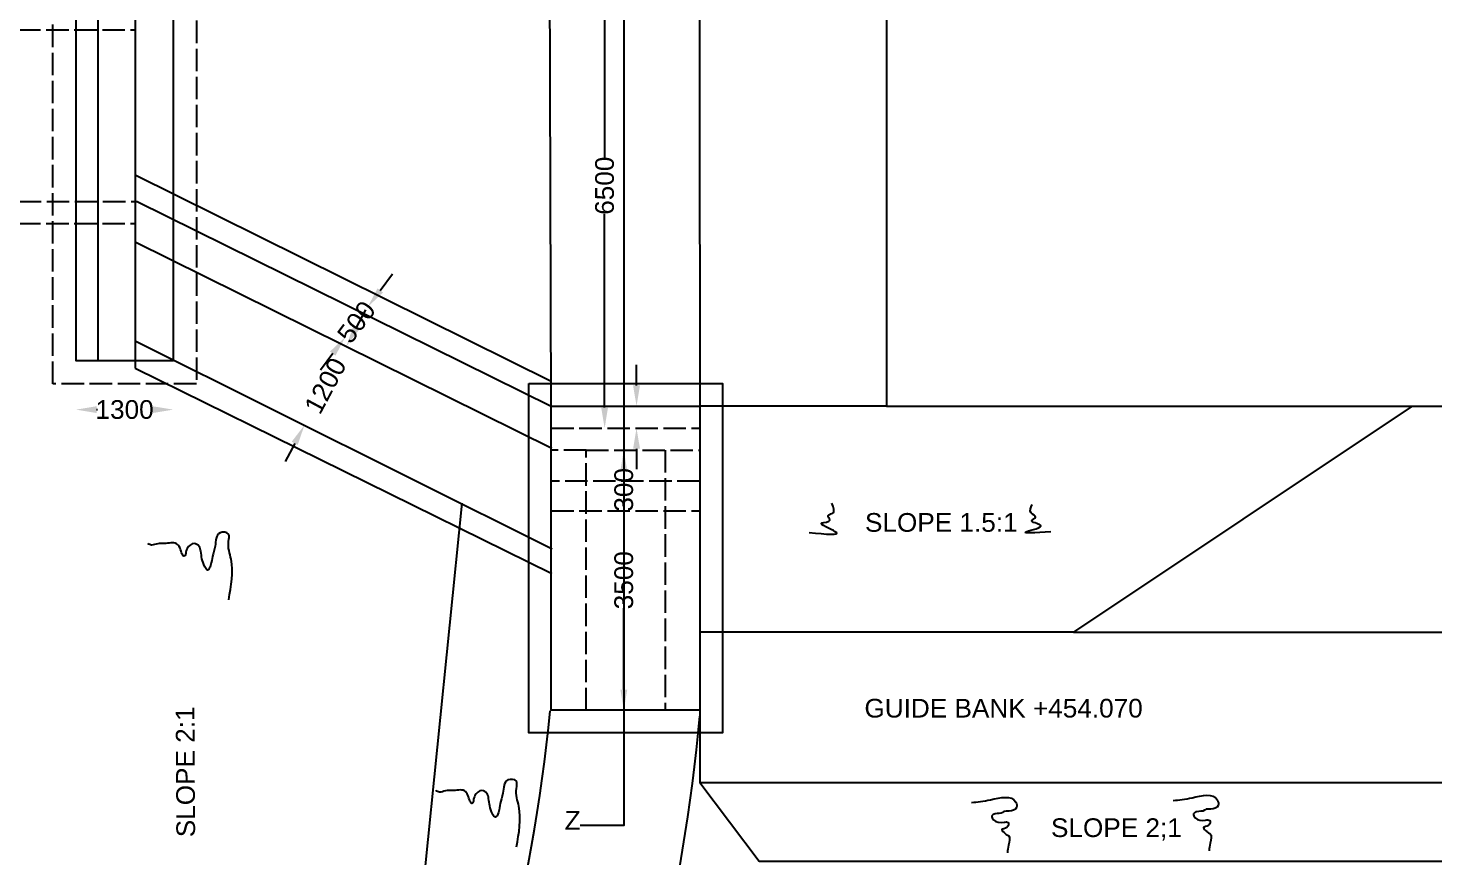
# Model space of a CAD drawing. Header units: millimetres. Extents: x 2030163 to 2138492, y 45478603 to 45539155.
# Drawn here: x 2093793 to 2112569, y 45492237 to 45503308 of the extents above; entities that cross this region are included whole.
import ezdxf

# ---------------------------------------------------------------- set-up
doc = ezdxf.new("R2010")
doc.units = ezdxf.units.MM
doc.header["$MEASUREMENT"] = 0
doc.linetypes.add('ACAD_ISO02W100', pattern=[15, 12, -3])
doc.layers.add('DRAWING', color=2, linetype='Continuous')
doc.layers.add('TEXT', color=7, linetype='Continuous')
doc.styles.get("Standard").update_dxf_attribs({"font": 'arial.ttf', "height": 250})
doc.dimstyles.get("Standard").update_dxf_attribs({"dimtxt": 300, "dimasz": 275, "dimexe": 0.18, "dimexo": 0.0625, "dimgap": 0.09, "dimtad": 0, "dimdec": 0, "dimzin": 0, "dimdsep": 46, "dimtxsty": 'Standard', "dimcen": 0.09, "dimse1": 1, "dimse2": 1, "dimadec": 0, "dimazin": 0, "dimtfac": 1, "dimtdec": 0, "dimtofl": 0, "dimtmove": 0, "dimatfit": 3, "dimfxl": 1, "dimtolj": 1, "dimtzin": 0, "dimarcsym": 0})

# ---------------------------------------------------------------- blocks, each defined once
blk = doc.blocks.new('*D123')
at = {"layer": 'Defpoints', "color": 0, "transparency": 16777216}
for p in [(2094433, 45498865), (2095730, 45498865), (2095730, 45498212)]:
    blk.add_point(p, dxfattribs=at)
at = {"layer": 'TEXT', "color": 0, "lineweight": -2, "transparency": 16777216}
for p, q in [((2094708, 45498212), (2094720, 45498212)), ((2095455, 45498212), (2095443, 45498212))]:
    blk.add_line(p, q, dxfattribs=at)
at = {"layer": 'TEXT', "color": 0, "transparency": 16777216}
for points in [[(2094708, 45498257), (2094708, 45498166), (2094433, 45498212)], [(2095455, 45498257), (2095455, 45498166), (2095730, 45498212)]]:
    blk.add_solid(points, dxfattribs=at)
at = {"layer": 'TEXT', "color": 0, "transparency": 16777216, "insert": (2095081, 45498212), "char_height": 250, "attachment_point": 5}
blk.add_mtext('\\A1;1300', dxfattribs=at)
blk = doc.blocks.new('*D143')
at = {"layer": 'Defpoints', "color": 0, "transparency": 16777216}
for p in [(2098044, 45499058), (2098049, 45499055), (2097487, 45498002)]:
    blk.add_point(p, dxfattribs=at)
at = {"layer": 'TEXT', "color": 0, "lineweight": -2, "transparency": 16777216}
for p, q in [((2098174, 45499300), (2098303, 45499543)), ((2097353, 45497761), (2097224, 45497519))]:
    blk.add_line(p, q, dxfattribs=at)
at = {"layer": 'TEXT', "color": 0, "transparency": 16777216}
for points in [[(2098133, 45499322), (2098214, 45499279), (2098044, 45499058)], [(2097313, 45497783), (2097394, 45497740), (2097483, 45498004)]]:
    blk.add_solid(points, dxfattribs=at)
at = {"layer": 'TEXT', "color": 0, "transparency": 16777216, "insert": (2097764, 45498531), "char_height": 250, "attachment_point": 5, "rotation": 61.9419}
blk.add_mtext('\\A1;1200', dxfattribs=at)
blk = doc.blocks.new('*D144')
at = {"layer": 'Defpoints', "color": 0, "transparency": 16777216}
for p in [(2098330, 45499584), (2098776, 45499249), (2098473, 45498845)]:
    blk.add_point(p, dxfattribs=at)
at = {"layer": 'TEXT', "color": 0, "lineweight": -2, "transparency": 16777216}
for p, q in [((2098495, 45499804), (2098660, 45500024)), ((2097862, 45498960), (2097697, 45498740))]:
    blk.add_line(p, q, dxfattribs=at)
at = {"layer": 'TEXT', "color": 0, "transparency": 16777216}
for points in [[(2098459, 45499832), (2098532, 45499777), (2098330, 45499584)], [(2097825, 45498988), (2097898, 45498933), (2098027, 45499180)]]:
    blk.add_solid(points, dxfattribs=at)
at = {"layer": 'TEXT', "color": 0, "transparency": 16777216, "insert": (2098178, 45499382), "char_height": 250, "attachment_point": 5, "rotation": 53.1131}
blk.add_mtext('\\A1;500', dxfattribs=at)
blk = doc.blocks.new('*D147')
at = {"layer": 'Defpoints', "color": 0, "transparency": 16777216}
for p in [(2101489, 45504441), (2101489, 45497965), (2101493, 45497965)]:
    blk.add_point(p, dxfattribs=at)
at = {"layer": 'TEXT', "color": 0, "lineweight": -2, "transparency": 16777216}
for p, q in [((2101493, 45504166), (2101493, 45501577)), ((2101493, 45498240), (2101493, 45500829))]:
    blk.add_line(p, q, dxfattribs=at)
at = {"layer": 'TEXT', "color": 0, "transparency": 16777216}
for points in [[(2101447, 45504166), (2101538, 45504166), (2101493, 45504441)], [(2101447, 45498240), (2101538, 45498240), (2101493, 45497965)]]:
    blk.add_solid(points, dxfattribs=at)
at = {"layer": 'TEXT', "color": 0, "transparency": 16777216, "insert": (2101493, 45501203), "char_height": 250, "attachment_point": 5, "rotation": 90}
blk.add_mtext('\\A1;6500', dxfattribs=at)
blk = doc.blocks.new('*D148')
at = {"layer": 'Defpoints', "color": 0, "transparency": 16777216}
for p in [(2101749, 45498260), (2101772, 45497965), (2101919, 45497965)]:
    blk.add_point(p, dxfattribs=at)
at = {"layer": 'TEXT', "color": 0, "lineweight": -2, "transparency": 16777216}
for p, q in [((2101919, 45498535), (2101919, 45498810)), ((2101919, 45497690), (2101919, 45497415))]:
    blk.add_line(p, q, dxfattribs=at)
at = {"layer": 'TEXT', "color": 0, "transparency": 16777216}
for points in [[(2101873, 45498535), (2101965, 45498535), (2101919, 45498260)], [(2101873, 45497690), (2101965, 45497690), (2101919, 45497965)]]:
    blk.add_solid(points, dxfattribs=at)
at = {"layer": 'TEXT', "color": 0, "transparency": 16777216, "insert": (2101749, 45497140), "char_height": 250, "attachment_point": 5, "rotation": 90}
blk.add_mtext('\\A1;300', dxfattribs=at)
blk = doc.blocks.new('*D149')
at = {"layer": 'Defpoints', "color": 0, "transparency": 16777216}
for p in [(2101749, 45497671), (2101749, 45494196), (2101772, 45494196)]:
    blk.add_point(p, dxfattribs=at)
at = {"layer": 'TEXT', "color": 0, "lineweight": -2, "transparency": 16777216}
for p, q in [((2101749, 45497396), (2101749, 45496306)), ((2101749, 45494471), (2101749, 45495561))]:
    blk.add_line(p, q, dxfattribs=at)
at = {"layer": 'TEXT', "color": 0, "transparency": 16777216}
for points in [[(2101703, 45497396), (2101795, 45497396), (2101749, 45497671)], [(2101703, 45494471), (2101795, 45494471), (2101749, 45494196)]]:
    blk.add_solid(points, dxfattribs=at)
at = {"layer": 'TEXT', "color": 0, "transparency": 16777216, "insert": (2101749, 45495933), "char_height": 250, "attachment_point": 5, "rotation": 90}
blk.add_mtext('\\A1;3500', dxfattribs=at)

msp = doc.modelspace()

# ---------------------------------------------------------------- linework, layer by layer
at = {"layer": 'DRAWING', "color": 0}
for points in [[(2101134, 45516637.7), (2101749, 45516637.7), (2101749, 45492655.8), (2101163.9, 45492655.8)], [(2100779.6, 45498260.1), (2100736.7, 45511231.4)], [(2102750.2, 45511231.4), (2102763.8, 45498260.1)], [(2105257.9, 45511231.4), (2105257.9, 45498260.1), (2102763.8, 45498257.5)], [(2095221, 45510703.4), (2095221, 45498763.6)], [(2094723.9, 45504741), (2094723.9, 45498864.9)], [(2095221, 45501346.9), (2100779.2, 45498590.6)], [(2095247.2, 45500991.9), (2100779.6, 45498260.1)], [(2095221, 45500455.4), (2100788.8, 45497698.4)], [(2095221, 45499132.2), (2100790.1, 45496354.2)], [(2095221, 45498763.6), (2100787, 45496020.8)], [(2112280.6, 45498260.1), (2107757.2, 45495238.4), (2102763.8, 45495238.4)], [(2105257.9, 45498260.1), (2113006.7, 45498260.1)], [(2099586.2, 45496964.2), (2098928.2, 45490442), (2098928.2, 45487155.4)], [(2107757.2, 45495238.4), (2113006.7, 45495238.4)], [(2102763.8, 45494195.7), (2102763.8, 45493229.5), (2103557.9, 45492181.5), (2113006.7, 45492181.5)], [(2102763.8, 45493229.5), (2113006.7, 45493229.5)]]:
    msp.add_lwpolyline(points, dxfattribs=at)
at = {"layer": 'DRAWING', "color": 0, "linetype": 'ACAD_ISO02W100', "ltscale": 25}
msp.add_lwpolyline([(2094123, 45510908.5), (2096039.6, 45510908.5), (2096039.6, 45498555.3), (2094123, 45498555.3)], close=True, dxfattribs=at)
at = {"layer": 'DRAWING', "color": 0}
for points in [[(2094432.6, 45510598.9), (2095730.1, 45510598.9), (2095730.1, 45498864.9), (2094432.6, 45498864.9)], [(2100478.9, 45498559.9), (2103067.1, 45498559.9), (2103067.1, 45493892.8), (2100478.9, 45493892.8)], [(2102763.8, 45494195.7), (2100779.6, 45494195.7), (2100779.6, 45498260.1), (2102763.8, 45498260.1)]]:
    msp.add_lwpolyline(points, close=True, dxfattribs=at)
at = {"layer": 'DRAWING', "color": 0, "linetype": 'ACAD_ISO02W100', "ltscale": 25}
for points in [[(2062909.7, 45503286.6), (2095221, 45503286.6)], [(2062917.3, 45500991.9), (2095247.2, 45500991.9)], [(2062909.7, 45500698.8), (2095221, 45500698.8)], [(2100779.6, 45497965.4), (2102763.8, 45497965.4)], [(2101246.7, 45494195.7), (2101246.7, 45497671), (2100779.6, 45497671)], [(2101246.7, 45497671), (2102763.8, 45497671)], [(2102301.4, 45497671), (2102301.4, 45494195.7)], [(2102763.8, 45497256.3), (2100779.6, 45497256.3)], [(2100779.6, 45496859.8), (2102763.8, 45496859.8)]]:
    msp.add_lwpolyline(points, dxfattribs=at)
at = {"layer": 'DRAWING', "color": 0}
for centre, radius, start, end in [((2077965.3, 45496383.3), 22904.1, 336.24082, 354.50558), ((2080229.3, 45496088.4), 22619.3, 336.73864, 354.99555)]:
    msp.add_arc(centre, radius, start, end, dxfattribs=at)
at = {"layer": 'TEXT', "color": 0}
for points in [[(2104226.8, 45496571), (2104573.8, 45496581.3), (2104393.9, 45496699.1), (2104501.9, 45496737.1), (2104477.9, 45496796.9), (2104531.8, 45496824.9), (2104527.8, 45496960.7)], [(2107454.2, 45496579), (2107130.9, 45496583), (2107314.5, 45496668.7), (2107198.7, 45496732.5), (2107248.6, 45496774.4), (2107190.8, 45496832.2), (2107202.7, 45496943.9)], [(2096472.1, 45495670.5), (2096503.1, 45496214.7), (2096469.8, 45496451.9), (2096469.8, 45496549.5), (2096356.6, 45496565), (2096290.1, 45496387.6), (2096254.6, 45496250.2), (2096230.1, 45496130.4), (2096190.2, 45496068.4), (2096152.5, 45496112.7), (2096099.2, 45496318.9), (2096077, 45496385.4), (2096010.5, 45496423.1), (2095917.3, 45496356.6), (2095897.3, 45496290.1), (2095895.1, 45496272.3), (2095884, 45496256.8), (2095821.9, 45496361), (2095775.3, 45496420.9), (2095610.2, 45496423.1), (2095523.6, 45496420.9), (2095441.5, 45496403.2), (2095392.7, 45496423.1)], [(2100316, 45492369.9), (2100346.9, 45492914), (2100313.7, 45493151.3), (2100313.7, 45493248.8), (2100200.5, 45493264.3), (2100133.9, 45493087), (2100098.4, 45492949.5), (2100074, 45492829.8), (2100034.1, 45492767.7), (2099996.4, 45492812), (2099943.1, 45493018.2), (2099920.9, 45493084.7), (2099854.4, 45493122.4), (2099761.2, 45493055.9), (2099741.2, 45492989.4), (2099739, 45492971.7), (2099727.9, 45492956.2), (2099665.7, 45493060.4), (2099619.2, 45493120.2), (2099454.1, 45493122.5), (2099367.5, 45493120.3), (2099285.4, 45493102.5), (2099236.6, 45493122.5)], [(2106393, 45492962.5), (2106648.5, 45493000.1), (2106984.6, 45492969.2), (2106994.1, 45492896.7), (2106895.9, 45492847), (2106819.3, 45492837.6), (2106812.5, 45492832.2), (2106707.6, 45492813.4), (2106666, 45492786.5), (2106688.8, 45492731.4), (2106827.3, 45492700.5), (2106881.1, 45492696.5), (2106866.3, 45492630.7), (2106799.1, 45492601.1), (2106840.8, 45492550.1), (2106846.1, 45492544.7), (2106885.1, 45492522.4), (2106886.5, 45492393.4), (2106874.3, 45492292.6)], [(2109086.1, 45492990), (2109341.6, 45493027.6), (2109677.8, 45492996.7), (2109687.2, 45492924.2), (2109589, 45492874.5), (2109512.4, 45492865), (2109505.6, 45492859.7), (2109400.8, 45492840.9), (2109359.1, 45492814), (2109381.9, 45492758.9), (2109520.4, 45492728), (2109574.2, 45492724), (2109559.4, 45492658.1), (2109492.2, 45492628.6), (2109533.9, 45492577.5), (2109539.3, 45492572.2), (2109578.2, 45492549.8), (2109579.6, 45492420.9), (2109567.5, 45492320.1)]]:
    msp.add_spline(points, degree=3, dxfattribs=at)

# ---------------------------------------------------------------- texts
for s, p in [('SLOPE 1.5:1', (2104970.3, 45496580)), ('GUIDE BANK +454.070', (2104962.9, 45494098.4)), ('Z', (2100959.1, 45492599.6)), ('SLOPE 2;1', (2107454.7, 45492502.3))]:
    msp.add_text(s, height=250, dxfattribs=at).set_placement(p)
msp.add_text('SLOPE 2:1', height=250, rotation=90.31855, dxfattribs=at).set_placement((2096023.5, 45492500.4))

# ---------------------------------------------------------------- dimensions: what is measured, and where the dimension line sits
for base, p1, p2, text, picture, middle in [((2101492.5, 45497965.4), (2101488.6, 45504440.7), (2101488.6, 45497965.4), '6500', '*D147', (2101492.5, 45501203.1)), ((2101749, 45494195.7), (2101749, 45497671), (2101771.7, 45494195.7), '3500', '*D149', (2101749, 45495933.4))]:
    dim = msp.add_linear_dim(base=base, p1=p1, p2=p2, angle=90, text=text, dimstyle='Standard', dxfattribs=at)
    dim.commit()
    dim.dimension.update_dxf_attribs({"geometry": picture, "text_midpoint": middle})
for base, p1, p2, angle, text, picture, middle, dimtype in [((2098330.1, 45499584.2), (2098473.1, 45498845.1), (2098776.4, 45499249.3), 53.11311, '500', '*D144', (2098178.5, 45499382.1), 161), ((2101918.8, 45497965.4), (2101749, 45498260.1), (2101771.7, 45497965.4), 90, '300', '*D148', (2101749, 45497139.7), 160)]:
    dim = msp.add_linear_dim(base=base, p1=p1, p2=p2, angle=angle, text=text, dimstyle='Standard', dxfattribs=at)
    dim.commit()
    dim.dimension.update_dxf_attribs({"geometry": picture, "text_midpoint": middle, "dimtype": dimtype})
dim = msp.add_aligned_dim(p1=(2097487.5, 45498001.6), p2=(2098049, 45499055.1), distance=5.3, text='1200', dimstyle='Standard', dxfattribs=at)
dim.commit()
dim.dimension.update_dxf_attribs({"geometry": '*D143', "text_midpoint": (2097763.6, 45498530.9)})
dim = msp.add_linear_dim(base=(2095730.1, 45498211.5), p1=(2094432.6, 45498864.9), p2=(2095730.1, 45498864.9), text='1300', dimstyle='Standard', dxfattribs=at)
dim.commit()
dim.dimension.update_dxf_attribs({"geometry": '*D123', "text_midpoint": (2095081.3, 45498211.5)})

doc.saveas('drawing.dxf')
